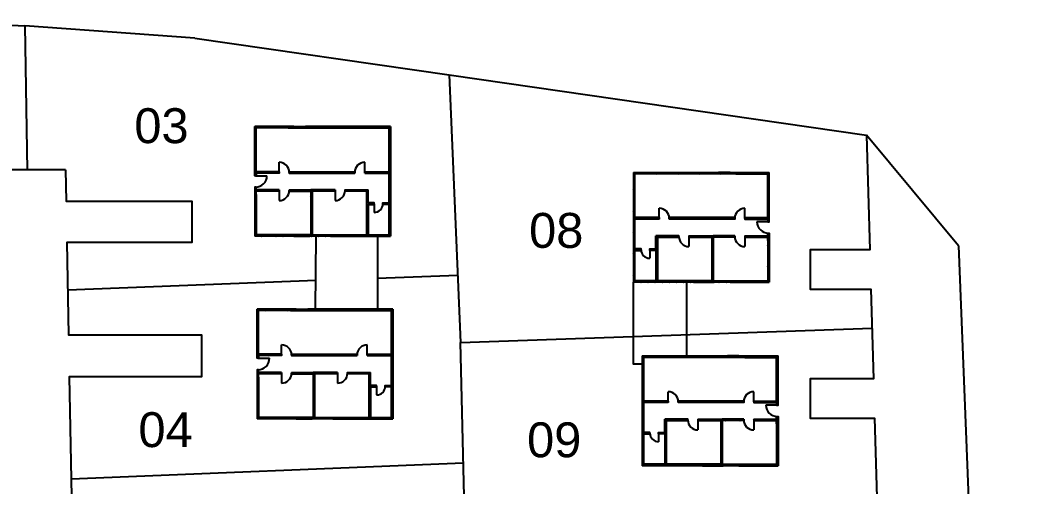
# Model space of a CAD drawing. Header units: millimetres. Extents: x 99882 to 273093, y 9627 to 152991.
# Drawn here: x 161637 to 233003, y 119628 to 152991 of the extents above; entities that cross this region are included whole.
import ezdxf

# ---------------------------------------------------------------- set-up
doc = ezdxf.new("R2010")
doc.units = ezdxf.units.MM
doc.styles.get("Standard").update_dxf_attribs({"font": 'arial.ttf'})
pattern_1 = [(45, (-140448, 56915), (-7071.07, 7071.07), []), (45, (-139723, 56915), (-7071.07, 7071.07), []), (45, (-138998, 56915), (-7071.07, 7071.07), [])]
pattern_2 = [(45, (-141086, 70041), (-7071.07, 7071.07), []), (45, (-140361, 70041), (-7071.07, 7071.07), []), (45, (-139636, 70041), (-7071.07, 7071.07), [])]
pattern_3 = [(45, (-177726, 60263), (-7071.07, 7071.07), []), (45, (-177001, 60263), (-7071.07, 7071.07), []), (45, (-176276, 60263), (-7071.07, 7071.07), [])]
pattern_4 = [(45, (-177896, 73332), (-7071.07, 7071.07), []), (45, (-177171, 73332), (-7071.07, 7071.07), []), (45, (-176446, 73332), (-7071.07, 7071.07), [])]

msp = doc.modelspace()

# ---------------------------------------------------------------- hatches: boundary and pattern name
h = msp.add_hatch()
h.set_pattern_fill('JIS_RC_10', color=256, scale=1000)
h.set_pattern_definition(pattern_4)
h.paths.add_polyline_path([(178449, 145359), (181245, 145359), (182065, 145359), (188163, 145359), (188163, 137503), (183865, 137503), (182385, 137503), (181245, 137503), (180925, 137503), (178449, 137503), (178449, 141021), (178549, 141021), (178549, 140831), (180189, 140831), (180189, 140731), (178549, 140731), (178549, 140489), (178549, 137603), (182449, 137603), (182449, 140731), (180909, 140731), (180909, 140831), (182449, 140831), (184189, 140831), (184189, 140731), (182549, 140731), (182549, 137603), (186449, 137603), (186449, 140731), (184909, 140731), (184909, 140831), (186549, 140831), (186549, 139889), (186996, 139889), (186996, 139789), (186549, 139789), (186549, 137603), (188063, 137603), (188063, 139789), (187616, 139789), (187616, 139889), (188063, 139889), (188063, 142031), (186315, 142031), (186315, 142131), (188063, 142131), (188063, 145259), (182485, 145259), (180825, 145259), (178549, 145259), (178549, 142131), (180189, 142131), (180189, 142081), (180189, 142031), (178549, 142031), (178549, 141841), (178499, 141841), (178449, 141841)])
h = msp.add_hatch()
h.set_pattern_fill('JIS_RC_10', color=256, scale=1000)
h.set_pattern_definition(pattern_4)
h.paths.add_polyline_path([(178449, 145359), (181245, 145359), (182065, 145359), (188163, 145359), (188163, 137503), (183865, 137503), (182385, 137503), (181245, 137503), (180925, 137503), (178449, 137503), (178449, 141021), (178549, 141021), (178549, 140831), (180189, 140831), (180189, 140731), (178549, 140731), (178549, 140489), (178549, 137603), (182449, 137603), (182449, 140731), (180909, 140731), (180909, 140831), (182449, 140831), (184189, 140831), (184189, 140731), (182549, 140731), (182549, 137603), (186449, 137603), (186449, 140731), (184909, 140731), (184909, 140831), (186549, 140831), (186549, 139889), (186996, 139889), (186996, 139789), (186549, 139789), (186549, 137603), (188063, 137603), (188063, 139789), (187616, 139789), (187616, 139889), (188063, 139889), (188063, 142031), (186315, 142031), (186315, 142131), (188063, 142131), (188063, 145259), (182485, 145259), (180825, 145259), (178549, 145259), (178549, 142131), (180189, 142131), (180189, 142081), (180189, 142031), (178549, 142031), (178549, 141841), (178499, 141841), (178449, 141841)])
h = msp.add_hatch()
h.set_pattern_fill('JIS_STN_1E', color=256, scale=120)
h.set_pattern_definition([(45, (-177895.51, 73331.81), (-84.852814, 84.852814), []), (45, (-177810.91, 73331.81), (-84.852814, 84.852814), [120, -60])])
h.paths.add_polyline_path([(178449, 145359), (181245, 145359), (182065, 145359), (188163, 145359), (188163, 137503), (183865, 137503), (182385, 137503), (181245, 137503), (180925, 137503), (178449, 137503), (178449, 141021), (178549, 141021), (178549, 140831), (180189, 140831), (180189, 140731), (178549, 140731), (178549, 140489), (178549, 137603), (182449, 137603), (182449, 140731), (180909, 140731), (180909, 140831), (182449, 140831), (184189, 140831), (184189, 140731), (182549, 140731), (182549, 137603), (186449, 137603), (186449, 140731), (184909, 140731), (184909, 140831), (186549, 140831), (186549, 139889), (186996, 139889), (186996, 139789), (186549, 139789), (186549, 137603), (188063, 137603), (188063, 139789), (187616, 139789), (187616, 139889), (188063, 139889), (188063, 142031), (186315, 142031), (186315, 142131), (188063, 142131), (188063, 145259), (182485, 145259), (180825, 145259), (178549, 145259), (178549, 142131), (180189, 142131), (180189, 142081), (180189, 142031), (178549, 142031), (178549, 141841), (178499, 141841), (178449, 141841)])
h.paths.add_polyline_path([(180909, 142131), (185595, 142131), (185595, 142031), (180909, 142031)], flags=17)
h = msp.add_hatch()
h.set_pattern_fill('JIS_RC_10', color=256, scale=1000)
h.set_pattern_definition(pattern_2)
h.paths.add_polyline_path([(215259, 142068), (212464, 142068), (211644, 142068), (205545, 142068), (205545, 134212), (209844, 134212), (211324, 134212), (212464, 134212), (212784, 134212), (215259, 134212), (215259, 137730), (215159, 137730), (215159, 137540), (213519, 137540), (213519, 137440), (215159, 137440), (215159, 137198), (215159, 134312), (211259, 134312), (211259, 137440), (212799, 137440), (212799, 137540), (211259, 137540), (209519, 137540), (209519, 137440), (211159, 137440), (211159, 134312), (207259, 134312), (207259, 137440), (208799, 137440), (208799, 137540), (207159, 137540), (207159, 136598), (206712, 136598), (206712, 136498), (207159, 136498), (207159, 134312), (205645, 134312), (205645, 136498), (206092, 136498), (206092, 136598), (205645, 136598), (205645, 138740), (207393, 138740), (207393, 138840), (205645, 138840), (205645, 141968), (211224, 141968), (212884, 141968), (215159, 141968), (215159, 138840), (213519, 138840), (213519, 138790), (213519, 138740), (215159, 138740), (215159, 138550), (215209, 138550), (215259, 138550)])
h = msp.add_hatch()
h.set_pattern_fill('JIS_RC_10', color=256, scale=1000)
h.set_pattern_definition(pattern_2)
h.paths.add_polyline_path([(215259, 142068), (212464, 142068), (211644, 142068), (205545, 142068), (205545, 134212), (209844, 134212), (211324, 134212), (212464, 134212), (212784, 134212), (215259, 134212), (215259, 137730), (215159, 137730), (215159, 137540), (213519, 137540), (213519, 137440), (215159, 137440), (215159, 137198), (215159, 134312), (211259, 134312), (211259, 137440), (212799, 137440), (212799, 137540), (211259, 137540), (209519, 137540), (209519, 137440), (211159, 137440), (211159, 134312), (207259, 134312), (207259, 137440), (208799, 137440), (208799, 137540), (207159, 137540), (207159, 136598), (206712, 136598), (206712, 136498), (207159, 136498), (207159, 134312), (205645, 134312), (205645, 136498), (206092, 136498), (206092, 136598), (205645, 136598), (205645, 138740), (207393, 138740), (207393, 138840), (205645, 138840), (205645, 141968), (211224, 141968), (212884, 141968), (215159, 141968), (215159, 138840), (213519, 138840), (213519, 138790), (213519, 138740), (215159, 138740), (215159, 138550), (215209, 138550), (215259, 138550)])
h = msp.add_hatch()
h.set_pattern_fill('JIS_STN_1E', color=256, scale=120)
h.set_pattern_definition([(45, (-141085.78, 70040.51), (-84.852814, 84.852814), []), (45, (-141001.18, 70040.51), (-84.852814, 84.852814), [120, -60])])
h.paths.add_polyline_path([(215259, 142068), (212464, 142068), (211644, 142068), (205545, 142068), (205545, 134212), (209844, 134212), (211324, 134212), (212464, 134212), (212784, 134212), (215259, 134212), (215259, 137730), (215159, 137730), (215159, 137540), (213519, 137540), (213519, 137440), (215159, 137440), (215159, 137198), (215159, 134312), (211259, 134312), (211259, 137440), (212799, 137440), (212799, 137540), (211259, 137540), (209519, 137540), (209519, 137440), (211159, 137440), (211159, 134312), (207259, 134312), (207259, 137440), (208799, 137440), (208799, 137540), (207159, 137540), (207159, 136598), (206712, 136598), (206712, 136498), (207159, 136498), (207159, 134312), (205645, 134312), (205645, 136498), (206092, 136498), (206092, 136598), (205645, 136598), (205645, 138740), (207393, 138740), (207393, 138840), (205645, 138840), (205645, 141968), (211224, 141968), (212884, 141968), (215159, 141968), (215159, 138840), (213519, 138840), (213519, 138790), (213519, 138740), (215159, 138740), (215159, 138550), (215209, 138550), (215259, 138550)])
h.paths.add_polyline_path([(212799, 138840), (208113, 138840), (208113, 138740), (212799, 138740)], flags=17)
h = msp.add_hatch()
h.set_pattern_fill('JIS_RC_10', color=256, scale=1000)
h.set_pattern_definition(pattern_3)
h.paths.add_polyline_path([(178619, 132291), (181414, 132291), (182234, 132291), (188333, 132291), (188333, 124435), (184035, 124435), (182554, 124435), (181414, 124435), (181094, 124435), (178619, 124435), (178619, 127953), (178719, 127953), (178719, 127763), (180359, 127763), (180359, 127663), (178719, 127663), (178719, 127421), (178719, 124535), (182619, 124535), (182619, 127663), (181079, 127663), (181079, 127763), (182619, 127763), (184359, 127763), (184359, 127663), (182719, 127663), (182719, 124535), (186619, 124535), (186619, 127663), (185079, 127663), (185079, 127763), (186719, 127763), (186719, 126821), (187166, 126821), (187166, 126721), (186719, 126721), (186719, 124535), (188233, 124535), (188233, 126721), (187786, 126721), (187786, 126821), (188233, 126821), (188233, 128963), (186485, 128963), (186485, 129063), (188233, 129063), (188233, 132191), (182654, 132191), (180994, 132191), (178719, 132191), (178719, 129063), (180359, 129063), (180359, 129013), (180359, 128963), (178719, 128963), (178719, 128773), (178669, 128773), (178619, 128773)])
h = msp.add_hatch()
h.set_pattern_fill('JIS_RC_10', color=256, scale=1000)
h.set_pattern_definition(pattern_3)
h.paths.add_polyline_path([(178619, 132291), (181414, 132291), (182234, 132291), (188333, 132291), (188333, 124435), (184035, 124435), (182554, 124435), (181414, 124435), (181094, 124435), (178619, 124435), (178619, 127953), (178719, 127953), (178719, 127763), (180359, 127763), (180359, 127663), (178719, 127663), (178719, 127421), (178719, 124535), (182619, 124535), (182619, 127663), (181079, 127663), (181079, 127763), (182619, 127763), (184359, 127763), (184359, 127663), (182719, 127663), (182719, 124535), (186619, 124535), (186619, 127663), (185079, 127663), (185079, 127763), (186719, 127763), (186719, 126821), (187166, 126821), (187166, 126721), (186719, 126721), (186719, 124535), (188233, 124535), (188233, 126721), (187786, 126721), (187786, 126821), (188233, 126821), (188233, 128963), (186485, 128963), (186485, 129063), (188233, 129063), (188233, 132191), (182654, 132191), (180994, 132191), (178719, 132191), (178719, 129063), (180359, 129063), (180359, 129013), (180359, 128963), (178719, 128963), (178719, 128773), (178669, 128773), (178619, 128773)])
h = msp.add_hatch()
h.set_pattern_fill('JIS_STN_1E', color=256, scale=120)
h.set_pattern_definition([(45, (-177725.75, 60263.48), (-84.852814, 84.852814), []), (45, (-177641.15, 60263.48), (-84.852814, 84.852814), [120, -60])])
h.paths.add_polyline_path([(178619, 132291), (181414, 132291), (182234, 132291), (188333, 132291), (188333, 124435), (184035, 124435), (182554, 124435), (181414, 124435), (181094, 124435), (178619, 124435), (178619, 127953), (178719, 127953), (178719, 127763), (180359, 127763), (180359, 127663), (178719, 127663), (178719, 127421), (178719, 124535), (182619, 124535), (182619, 127663), (181079, 127663), (181079, 127763), (182619, 127763), (184359, 127763), (184359, 127663), (182719, 127663), (182719, 124535), (186619, 124535), (186619, 127663), (185079, 127663), (185079, 127763), (186719, 127763), (186719, 126821), (187166, 126821), (187166, 126721), (186719, 126721), (186719, 124535), (188233, 124535), (188233, 126721), (187786, 126721), (187786, 126821), (188233, 126821), (188233, 128963), (186485, 128963), (186485, 129063), (188233, 129063), (188233, 132191), (182654, 132191), (180994, 132191), (178719, 132191), (178719, 129063), (180359, 129063), (180359, 129013), (180359, 128963), (178719, 128963), (178719, 128773), (178669, 128773), (178619, 128773)])
h.paths.add_polyline_path([(181079, 129063), (185765, 129063), (185765, 128963), (181079, 128963)], flags=17)
h = msp.add_hatch()
h.set_pattern_fill('JIS_RC_10', color=256, scale=1000)
h.set_pattern_definition(pattern_1)
h.paths.add_polyline_path([(215897, 128942), (213101, 128942), (212281, 128942), (206183, 128942), (206183, 121086), (210481, 121086), (211961, 121086), (213101, 121086), (213421, 121086), (215897, 121086), (215897, 124604), (215797, 124604), (215797, 124414), (214157, 124414), (214157, 124314), (215797, 124314), (215797, 124072), (215797, 121186), (211897, 121186), (211897, 124314), (213437, 124314), (213437, 124414), (211897, 124414), (210157, 124414), (210157, 124314), (211797, 124314), (211797, 121186), (207897, 121186), (207897, 124314), (209437, 124314), (209437, 124414), (207797, 124414), (207797, 123472), (207350, 123472), (207350, 123372), (207797, 123372), (207797, 121186), (206283, 121186), (206283, 123372), (206730, 123372), (206730, 123472), (206283, 123472), (206283, 125614), (208031, 125614), (208031, 125714), (206283, 125714), (206283, 128842), (211861, 128842), (213521, 128842), (215797, 128842), (215797, 125714), (214157, 125714), (214157, 125664), (214157, 125614), (215797, 125614), (215797, 125424), (215847, 125424), (215897, 125424)])
h = msp.add_hatch()
h.set_pattern_fill('JIS_RC_10', color=256, scale=1000)
h.set_pattern_definition(pattern_1)
h.paths.add_polyline_path([(215897, 128942), (213101, 128942), (212281, 128942), (206183, 128942), (206183, 121086), (210481, 121086), (211961, 121086), (213101, 121086), (213421, 121086), (215897, 121086), (215897, 124604), (215797, 124604), (215797, 124414), (214157, 124414), (214157, 124314), (215797, 124314), (215797, 124072), (215797, 121186), (211897, 121186), (211897, 124314), (213437, 124314), (213437, 124414), (211897, 124414), (210157, 124414), (210157, 124314), (211797, 124314), (211797, 121186), (207897, 121186), (207897, 124314), (209437, 124314), (209437, 124414), (207797, 124414), (207797, 123472), (207350, 123472), (207350, 123372), (207797, 123372), (207797, 121186), (206283, 121186), (206283, 123372), (206730, 123372), (206730, 123472), (206283, 123472), (206283, 125614), (208031, 125614), (208031, 125714), (206283, 125714), (206283, 128842), (211861, 128842), (213521, 128842), (215797, 128842), (215797, 125714), (214157, 125714), (214157, 125664), (214157, 125614), (215797, 125614), (215797, 125424), (215847, 125424), (215897, 125424)])
h = msp.add_hatch()
h.set_pattern_fill('JIS_STN_1E', color=256, scale=120)
h.set_pattern_definition([(45, (-140448.06, 56914.91), (-84.852814, 84.852814), []), (45, (-140363.46, 56914.91), (-84.852814, 84.852814), [120, -60])])
h.paths.add_polyline_path([(215897, 128942), (213101, 128942), (212281, 128942), (206183, 128942), (206183, 121086), (210481, 121086), (211961, 121086), (213101, 121086), (213421, 121086), (215897, 121086), (215897, 124604), (215797, 124604), (215797, 124414), (214157, 124414), (214157, 124314), (215797, 124314), (215797, 124072), (215797, 121186), (211897, 121186), (211897, 124314), (213437, 124314), (213437, 124414), (211897, 124414), (210157, 124414), (210157, 124314), (211797, 124314), (211797, 121186), (207897, 121186), (207897, 124314), (209437, 124314), (209437, 124414), (207797, 124414), (207797, 123472), (207350, 123472), (207350, 123372), (207797, 123372), (207797, 121186), (206283, 121186), (206283, 123372), (206730, 123372), (206730, 123472), (206283, 123472), (206283, 125614), (208031, 125614), (208031, 125714), (206283, 125714), (206283, 128842), (211861, 128842), (213521, 128842), (215797, 128842), (215797, 125714), (214157, 125714), (214157, 125664), (214157, 125614), (215797, 125614), (215797, 125424), (215847, 125424), (215897, 125424)])
h.paths.add_polyline_path([(213437, 125714), (208751, 125714), (208751, 125614), (213437, 125614)], flags=17)

# ---------------------------------------------------------------- linework, layer by layer
for p, q in [((192352, 149069), (193176, 129894)), ((185595, 142031), (185595, 142131)), ((208113, 138740), (208113, 138840)), ((193176, 129894), (222621, 130935)), ((193453, 117786), (193176, 129894)), ((185765, 128963), (185765, 129063)), ((208751, 125614), (208751, 125714)), ((193373, 121274), (165304, 120112))]:
    msp.add_line(p, q)
for points in [[(179417, 58989), (178496, 57728), (170216, 64925), (160714, 73445), (141745, 84630), (130523, 96864), (122675, 100226), (122675, 100226), (122487, 100599), (123614, 104993), (123515, 106200), (125046, 108222), (126787, 118442), (127801, 118514), (132844, 140497), (135536, 152411), (140628, 152782), (148440, 152839), (153464, 152991), (161989, 152570)], [(174158, 151695), (161989, 152570), (162163, 142228)], [(174158, 151695), (192352, 149069)], [(192352, 149069), (222235, 144755)], [(181245, 145359), (178449, 145359)], [(178549, 142031), (178549, 141841), (178449, 141841), (178449, 145359)], [(180825, 145259), (178549, 145259)], [(178549, 142131), (178549, 145259)], [(180825, 145259), (182485, 145259)], [(180925, 145259), (181245, 145259)], [(181245, 145359), (182065, 145359)], [(188163, 145359), (182065, 145359)], [(182485, 145259), (188063, 145259)], [(188063, 142131), (188063, 145259)], [(188163, 145359), (188163, 137503)], [(222235, 144755), (222465, 136530), (218189, 136530), (218189, 133712), (222544, 133712), (222723, 127311), (218189, 127311), (218189, 124493), (222801, 124493), (222960, 118830)], [(228805, 136827), (222235, 144755)], [(180189, 142081), (180189, 142801)], [(186315, 142081), (186315, 142801)], [(164900, 142266), (156503, 142266)], [(164900, 142266), (164941, 140013), (173933, 140013), (173933, 137056), (164995, 137056), (165115, 130452), (174622, 130452), (174622, 127453), (165170, 127453), (165304, 120112)], [(180189, 142131), (180189, 142031), (178549, 142031)], [(180189, 142131), (178549, 142131)], [(180909, 142131), (180909, 142031), (185595, 142031)], [(180909, 142131), (185595, 142131)], [(185595, 142131), (185595, 142031)], [(186315, 142031), (186315, 142290)], [(186315, 142131), (188063, 142131)], [(186315, 142131), (186315, 142031)], [(186315, 142031), (188063, 142031)], [(188063, 139889), (188063, 142031)], [(205545, 142068), (205545, 134212)], [(205545, 142068), (211644, 142068)], [(212464, 142068), (211644, 142068)], [(212464, 142068), (215259, 142068)], [(215159, 138740), (215159, 138550), (215259, 138550), (215259, 142068)], [(178499, 141841), (179319, 141841)], [(211224, 141968), (205645, 141968)], [(205645, 138840), (205645, 141968)], [(212884, 141968), (211224, 141968)], [(212784, 141968), (212464, 141968)], [(212884, 141968), (215159, 141968)], [(215159, 138840), (215159, 141968)], [(178549, 140831), (178549, 141021), (178449, 141021), (178449, 137503)], [(180189, 140831), (180189, 140731), (178549, 140731)], [(180189, 140831), (178549, 140831)], [(178549, 140489), (178549, 140731)], [(180189, 140781), (180189, 140061)], [(180909, 140831), (180909, 140731), (182449, 140731)], [(180909, 140831), (182449, 140831)], [(184189, 140831), (182449, 140831)], [(182449, 140731), (182449, 137603)], [(184189, 140831), (184189, 140731), (182549, 140731)], [(182549, 140731), (182549, 137603)], [(184189, 140781), (184189, 140061)], [(186449, 140731), (184909, 140731), (184909, 140831), (186549, 140831)], [(184909, 140731), (184909, 140731)], [(186449, 140731), (186449, 137603)], [(186549, 139889), (186549, 140831)], [(178549, 140489), (178549, 137603)], [(186549, 139789), (186996, 139789), (186996, 139889), (186549, 139889)], [(188063, 139789), (187616, 139789), (187616, 139889), (188063, 139889)], [(186549, 137603), (188063, 137603), (188063, 139789)], [(186549, 139789), (186549, 137603)], [(186996, 139839), (186996, 139219)], [(207393, 138790), (207393, 139510)], [(213519, 138790), (213519, 139510)], [(207393, 138840), (205645, 138840)], [(207393, 138740), (205645, 138740)], [(205645, 136598), (205645, 138740)], [(207393, 138740), (207393, 138998)], [(207393, 138840), (207393, 138740)], [(208113, 138840), (208113, 138740)], [(212799, 138840), (212799, 138740), (208113, 138740)], [(212799, 138840), (208113, 138840)], [(213519, 138840), (213519, 138740), (215159, 138740)], [(213519, 138840), (215159, 138840)], [(215209, 138550), (214389, 138550)], [(180925, 137503), (178449, 137503)], [(182449, 137603), (178549, 137603)], [(181245, 137503), (180925, 137503)], [(181245, 137503), (182385, 137503)], [(183865, 137503), (182385, 137503)], [(182549, 137603), (186449, 137603)], [(182816, 137503), (182774, 132291)], [(183865, 137503), (188163, 137503)], [(187225, 137503), (187225, 132291)], [(207259, 137440), (208799, 137440), (208799, 137540), (207159, 137540)], [(207159, 136598), (207159, 137540)], [(207259, 137440), (207259, 134312)], [(208799, 137440), (208799, 137440)], [(209519, 137540), (209519, 137440), (211159, 137440)], [(209519, 137540), (211259, 137540)], [(209519, 137490), (209519, 136770)], [(211159, 137440), (211159, 134312)], [(212799, 137540), (212799, 137440), (211259, 137440)], [(212799, 137540), (211259, 137540)], [(211259, 137440), (211259, 134312)], [(213519, 137540), (213519, 137440), (215159, 137440)], [(213519, 137540), (215159, 137540)], [(213519, 137490), (213519, 136770)], [(215159, 137540), (215159, 137730), (215259, 137730), (215259, 134212)], [(215159, 137198), (215159, 137440)], [(215159, 137198), (215159, 134312)], [(205645, 136498), (206092, 136498), (206092, 136598), (205645, 136598)], [(207159, 134312), (205645, 134312), (205645, 136498)], [(207159, 136498), (206712, 136498), (206712, 136598), (207159, 136598)], [(206712, 136548), (206712, 135928)], [(207159, 136498), (207159, 134312)], [(228805, 136827), (230200, 101845), (230624, 86141), (233117, 83146)], [(182832, 134343), (165057, 133658)], [(187194, 134511), (192968, 134734)], [(209844, 134212), (205545, 134212)], [(206183, 128357), (205545, 128357), (205545, 134212)], [(211159, 134312), (207259, 134312)], [(209343, 134212), (209354, 128942)], [(209844, 134212), (211324, 134212)], [(211259, 134312), (215159, 134312)], [(212464, 134212), (211324, 134212)], [(212464, 134212), (212784, 134212)], [(212784, 134212), (215259, 134212)], [(181414, 132291), (178619, 132291)], [(178719, 128963), (178719, 128773), (178619, 128773), (178619, 132291)], [(180994, 132191), (178719, 132191)], [(178719, 129063), (178719, 132191)], [(180994, 132191), (182654, 132191)], [(181094, 132191), (181414, 132191)], [(181414, 132291), (182234, 132291)], [(188333, 132291), (182234, 132291)], [(182654, 132191), (188233, 132191)], [(188233, 129063), (188233, 132191)], [(188333, 132291), (188333, 124435)], [(180359, 129013), (180359, 129733)], [(186485, 129013), (186485, 129733)], [(186485, 128963), (186485, 129221)], [(178669, 128773), (179489, 128773)], [(180359, 129063), (180359, 128963), (178719, 128963)], [(180359, 129063), (178719, 129063)], [(181079, 129063), (181079, 128963), (185765, 128963)], [(181079, 129063), (185765, 129063)], [(185765, 129063), (185765, 128963)], [(186485, 129063), (188233, 129063)], [(186485, 129063), (186485, 128963)], [(186485, 128963), (188233, 128963)], [(188233, 126821), (188233, 128963)], [(206183, 128942), (206183, 121086)], [(206183, 128942), (212281, 128942)], [(211861, 128842), (206283, 128842)], [(206283, 125714), (206283, 128842)], [(213521, 128842), (211861, 128842)], [(213101, 128942), (212281, 128942)], [(213101, 128942), (215897, 128942)], [(213421, 128842), (213101, 128842)], [(213521, 128842), (215797, 128842)], [(215797, 125614), (215797, 125424), (215897, 125424), (215897, 128942)], [(215797, 125714), (215797, 128842)], [(178719, 127763), (178719, 127953), (178619, 127953), (178619, 124435)], [(180359, 127763), (180359, 127663), (178719, 127663)], [(180359, 127763), (178719, 127763)], [(181079, 127763), (181079, 127663), (182619, 127663)], [(181079, 127763), (182619, 127763)], [(184359, 127763), (182619, 127763)], [(184359, 127763), (184359, 127663), (182719, 127663)], [(186619, 127663), (185079, 127663), (185079, 127763), (186719, 127763)], [(186719, 126821), (186719, 127763)], [(178719, 127421), (178719, 127663)], [(178719, 127421), (178719, 124535)], [(180359, 127713), (180359, 126993)], [(182619, 127663), (182619, 124535)], [(182719, 127663), (182719, 124535)], [(184359, 127713), (184359, 126993)], [(185079, 127663), (185079, 127663)], [(186619, 127663), (186619, 124535)], [(186719, 126721), (187166, 126721), (187166, 126821), (186719, 126821)], [(186719, 124535), (188233, 124535), (188233, 126721)], [(186719, 126721), (186719, 124535)], [(187166, 126771), (187166, 126151)], [(188233, 126721), (187786, 126721), (187786, 126821), (188233, 126821)], [(208031, 125664), (208031, 126384)], [(214157, 125664), (214157, 126384)], [(208031, 125714), (206283, 125714)], [(208031, 125614), (206283, 125614)], [(206283, 123472), (206283, 125614)], [(208031, 125614), (208031, 125873)], [(208031, 125714), (208031, 125614)], [(208751, 125714), (208751, 125614)], [(213437, 125714), (213437, 125614), (208751, 125614)], [(213437, 125714), (208751, 125714)], [(214157, 125714), (214157, 125614), (215797, 125614)], [(214157, 125714), (215797, 125714)], [(215847, 125424), (215027, 125424)], [(181094, 124435), (178619, 124435)], [(182619, 124535), (178719, 124535)], [(181414, 124435), (181094, 124435)], [(181414, 124435), (182554, 124435)], [(184035, 124435), (182554, 124435)], [(182719, 124535), (186619, 124535)], [(184035, 124435), (188333, 124435)], [(207897, 124314), (209437, 124314), (209437, 124414), (207797, 124414)], [(207797, 123472), (207797, 124414)], [(207897, 124314), (207897, 121186)], [(209437, 124314), (209437, 124314)], [(210157, 124414), (210157, 124314), (211797, 124314)], [(210157, 124414), (211897, 124414)], [(210157, 124364), (210157, 123644)], [(211797, 124314), (211797, 121186)], [(213437, 124414), (213437, 124314), (211897, 124314)], [(213437, 124414), (211897, 124414)], [(211897, 124314), (211897, 121186)], [(214157, 124414), (214157, 124314), (215797, 124314)], [(214157, 124414), (215797, 124414)], [(214157, 124364), (214157, 123644)], [(215797, 124414), (215797, 124604), (215897, 124604), (215897, 121086)], [(215797, 124072), (215797, 124314)], [(206283, 123372), (206730, 123372), (206730, 123472), (206283, 123472)], [(207797, 123372), (207350, 123372), (207350, 123472), (207797, 123472)], [(215797, 124072), (215797, 121186)], [(207797, 121186), (206283, 121186), (206283, 123372)], [(207350, 123422), (207350, 122802)], [(207797, 123372), (207797, 121186)], [(210481, 121086), (206183, 121086)], [(211797, 121186), (207897, 121186)], [(210481, 121086), (211961, 121086)], [(211897, 121186), (215797, 121186)], [(213101, 121086), (211961, 121086)], [(213101, 121086), (213421, 121086)], [(213421, 121086), (215897, 121086)], [(165304, 120112), (165417, 113894), (175121, 113894), (175051, 111116), (165468, 111116), (165592, 104309), (175121, 104309), (175051, 101530), (165643, 101530), (165768, 94697)]]:
    msp.add_lwpolyline(points)
for centre, radius, start, end in [((180189, 142081), 720, 0, 90), ((186315, 142081), 720, 90, 180), ((178499, 141841), 820, 270, 0), ((180189, 140781), 720, 270, 0), ((184189, 140781), 720, 270, 0), ((186996, 139839), 620, 270, 0), ((207393, 138790), 720, 0, 90), ((213519, 138790), 720, 90, 180), ((215209, 138550), 820, 180, 270), ((209519, 137490), 720, 180, 270), ((213519, 137490), 720, 180, 270), ((206712, 136548), 620, 180, 270), ((180359, 129013), 720, 0, 90), ((186485, 129013), 720, 90, 180), ((178669, 128773), 820, 270, 0), ((180359, 127713), 720, 270, 0), ((184359, 127713), 720, 270, 0), ((187166, 126771), 620, 270, 0), ((208031, 125664), 720, 0, 90), ((214157, 125664), 720, 90, 180), ((215847, 125424), 820, 180, 270), ((210157, 124364), 720, 180, 270), ((214157, 124364), 720, 180, 270), ((207350, 123422), 620, 180, 270)]:
    msp.add_arc(centre, radius, start, end)

# ---------------------------------------------------------------- texts
at = {"char_height": 2500, "attachment_point": 1}
for s, insert in [('03', (169824, 146672)), ('08', (198078, 139177)), ('04', (170116, 124916)), ('09', (197933, 124189))]:
    msp.add_mtext_dynamic_manual_height_columns(s, width=2487.61, gutter_width=12500, heights=[0], dxfattribs=dict(at, insert=insert))

doc.saveas('drawing.dxf')
